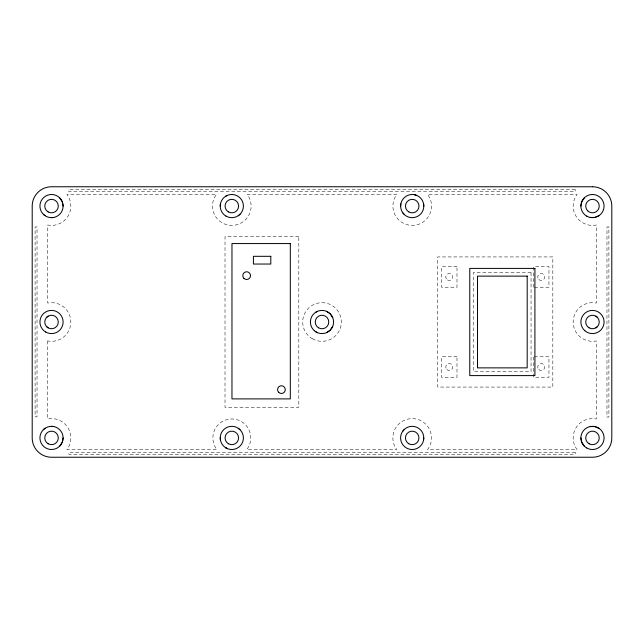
<?xml version="1.0" encoding="UTF-8"?>
<svg xmlns="http://www.w3.org/2000/svg" width="644" height="644" viewBox="0 0 644 644"><rect width="100%" height="100%" fill="white"/><g stroke="black" fill="none" stroke-linecap="round" stroke-linejoin="round"><path stroke-width="0.48" stroke-dasharray="3.22 2.42" d="M534.488 287.224L548.954 287.224L548.954 266.745L533.53 266.745L533.53 287.224M534.383 356.776L548.954 356.776L548.954 377.255L533.409 377.255L533.409 356.776M47.753 340.95L47.753 418.97A19.32 19.32 0 0 1 67.588 448.651L66.879 449.512L216.931 449.512L216.062 448.449A18.95 18.95 0 0 1 219.322 423.671A18.95 18.95 0 0 1 244.309 423.671A18.95 18.95 0 0 1 247.57 448.449L246.692 449.512L396.825 449.512L396.124 448.651A19.32 19.32 0 0 1 399.449 423.398A19.32 19.32 0 0 1 424.927 423.398A19.32 19.32 0 0 1 428.252 448.651L427.544 449.512L577.121 449.512L576.412 448.651A19.32 19.32 0 0 1 596.247 418.97L596.247 340.95A19.32 19.32 0 0 1 573.16 322A19.32 19.32 0 0 1 596.247 303.05L596.247 225.03A19.32 19.32 0 0 1 576.412 195.349L577.121 194.488L427.592 194.488L428.244 195.285A19.32 19.32 0 0 1 425.024 220.554A19.32 19.32 0 0 1 399.546 220.659A19.32 19.32 0 0 1 396.116 195.414L396.865 194.488L247.175 194.488L247.876 195.349A19.32 19.32 0 0 1 244.551 220.602A19.32 19.32 0 0 1 219.073 220.602A19.32 19.32 0 0 1 215.748 195.349L216.456 194.488L66.879 194.488L67.588 195.349A19.32 19.32 0 0 1 47.753 225.03L47.753 303.05A19.32 19.32 0 0 1 70.84 322A19.32 19.32 0 0 1 47.753 340.95M575.189 189.658L68.811 189.658L68.811 191.59L575.189 191.59L575.189 189.658M37.03 226.962L35.098 226.962L35.098 416.837L37.03 416.837L37.03 226.962M608.902 226.962L606.97 226.962L606.97 417.038L608.902 417.038L608.902 226.962M298.816 236.606L225.014 236.606L225.014 407.394L298.816 407.394L298.816 236.606M552.818 256.932L437.67 256.932L437.67 387.068L552.818 387.068L552.818 256.932M456.99 266.745L441.534 266.745L441.534 287.224L456.99 287.224L456.99 266.745M531.05 272.267L473.638 272.267L473.638 371.733L531.05 371.733L531.05 272.267M456.99 356.776L441.534 356.776L441.534 377.255L456.99 377.255L456.99 356.776M575.189 452.41L68.811 452.41L68.811 454.342L575.189 454.342L575.189 452.41M312.34 338.728A19.32 19.32 0 0 0 341.32 322A19.32 19.32 0 0 0 312.34 305.272A19.32 19.32 0 0 0 312.34 338.728M538.762 279.44A3.478 3.478 0 0 0 544.582 277.886A3.478 3.478 0 0 0 540.324 273.628A3.478 3.478 0 0 0 538.762 279.44M538.762 369.471A3.478 3.478 0 0 0 544.582 367.917A3.478 3.478 0 0 0 540.324 363.659A3.478 3.478 0 0 0 538.762 369.471M447.524 279.995A3.478 3.478 0 0 0 452.74 276.984A3.478 3.478 0 0 0 447.524 273.974A3.478 3.478 0 0 0 447.524 279.995M446.799 369.471A3.478 3.478 0 0 0 452.619 367.917A3.478 3.478 0 0 0 448.361 363.659A3.478 3.478 0 0 0 446.799 369.471"/><path stroke-width="0.97" d="M63.112 437.92A11.592 11.592 0 0 1 45.724 447.958A11.592 11.592 0 0 1 45.724 427.882A11.592 11.592 0 0 1 63.112 437.92L62.227 442.356L59.715 446.115M220.224 206.08L220.441 203.818M400.632 206.08L400.858 203.818M423.559 440.182A11.592 11.592 0 0 0 408.457 426.94A11.592 11.592 0 0 0 404.545 446.638A11.592 11.592 0 0 0 423.559 440.182L423.776 437.92M580.888 206.08L581.774 201.644L584.285 197.885M332.707 326.436L330.195 330.195L326.436 332.707M402.548 431.48L403.989 429.725M238.256 215.716L240.011 214.275M43.325 429.725L45.08 428.284M46.738 317.218L48.139 316.148A6.762 6.762 0 0 1 58.282 322A6.762 6.762 0 0 1 48.139 327.852L46.738 326.782M595.861 327.852L597.262 326.782M225.376 196.444L227.38 195.374M315.56 312.364L317.564 311.293M598.92 215.716L594.742 217.447L590.218 217.447M51.52 217.672L53.782 217.447M590.218 426.553L594.742 426.553L598.92 428.284M51.52 426.328L53.782 426.553M414.486 194.713L416.66 195.374M326.436 311.293L330.195 313.805L332.707 317.564M315.56 331.636L317.564 332.707M225.376 447.556L227.38 448.626M595.861 316.148L597.262 317.218M43.325 214.275L45.08 215.716M238.256 428.284L240.011 429.725M402.589 212.52L404.029 214.275M584.285 446.115L581.774 442.356L580.888 437.92M59.715 197.885L62.227 201.644L63.112 206.08A11.592 11.592 0 0 1 45.724 216.118A11.592 11.592 0 0 1 45.724 196.042A11.592 11.592 0 0 1 63.112 206.08M423.591 203.818L423.816 206.08A11.592 11.592 0 0 1 406.428 216.118A11.592 11.592 0 0 1 406.428 196.042A11.592 11.592 0 0 1 423.816 206.08M220.224 437.92L220.441 440.182M48.139 327.852A6.762 6.762 0 0 1 48.139 316.148M592.48 186.76L51.52 186.76A19.32 19.32 0 0 0 32.2 206.08L32.2 437.92A19.32 19.32 0 0 0 51.52 457.24L592.48 457.24A19.32 19.32 0 0 0 611.8 437.92L611.8 206.08A19.32 19.32 0 0 0 592.48 186.76M290.315 243.561L231.969 243.561L231.969 398.894L290.315 398.894L290.315 243.561M270.802 256.312L253.414 256.312L253.414 264.04L270.802 264.04L270.802 256.312M534.914 268.403L469.774 268.403L469.774 375.597L534.914 375.597L534.914 268.403M527.186 276.131L477.502 276.131L477.502 367.869L527.186 367.869L527.186 276.131M48.139 211.932A6.762 6.762 0 0 0 58.282 206.08A6.762 6.762 0 0 0 48.139 200.228A6.762 6.762 0 0 0 48.139 211.932M48.139 443.772A6.762 6.762 0 0 0 58.282 437.92A6.762 6.762 0 0 0 48.139 432.068A6.762 6.762 0 0 0 48.139 443.772M228.435 211.932A6.762 6.762 0 0 0 238.578 206.08A6.762 6.762 0 0 0 228.435 200.228A6.762 6.762 0 0 0 228.435 211.932M228.435 443.772A6.762 6.762 0 0 0 238.578 437.92A6.762 6.762 0 0 0 228.435 432.068A6.762 6.762 0 0 0 228.435 443.772M408.843 211.932A6.762 6.762 0 0 0 418.986 206.08A6.762 6.762 0 0 0 408.843 200.228A6.762 6.762 0 0 0 408.843 211.932M408.803 443.772A6.762 6.762 0 0 0 418.946 437.92A6.762 6.762 0 0 0 408.803 432.068A6.762 6.762 0 0 0 408.803 443.772M587.698 210.862A6.762 6.762 0 0 0 599.009 207.827A6.762 6.762 0 0 0 590.733 199.551A6.762 6.762 0 0 0 587.698 210.862M589.099 327.852A6.762 6.762 0 0 0 599.242 322A6.762 6.762 0 0 0 589.099 316.148A6.762 6.762 0 0 0 589.099 327.852M589.099 443.772A6.762 6.762 0 0 0 599.242 437.92A6.762 6.762 0 0 0 589.099 432.068A6.762 6.762 0 0 0 589.099 443.772M318.619 327.852A6.762 6.762 0 0 0 328.762 322A6.762 6.762 0 0 0 318.619 316.148A6.762 6.762 0 0 0 318.619 327.852M586.684 216.118A11.592 11.592 0 0 0 604.072 206.08A11.592 11.592 0 0 0 586.684 196.042A11.592 11.592 0 0 0 586.684 216.118M584.841 330.718A11.592 11.592 0 0 0 603.847 324.262A11.592 11.592 0 0 0 588.753 311.02A11.592 11.592 0 0 0 584.841 330.718M586.684 447.958A11.592 11.592 0 0 0 604.072 437.92A11.592 11.592 0 0 0 586.684 427.882A11.592 11.592 0 0 0 586.684 447.958M314.361 330.718A11.592 11.592 0 0 0 333.367 324.262A11.592 11.592 0 0 0 318.273 311.02A11.592 11.592 0 0 0 314.361 330.718M226.02 216.118A11.592 11.592 0 0 0 243.408 206.08A11.592 11.592 0 0 0 226.02 196.042A11.592 11.592 0 0 0 226.02 216.118M226.02 447.958A11.592 11.592 0 0 0 243.408 437.92A11.592 11.592 0 0 0 226.02 427.882A11.592 11.592 0 0 0 226.02 447.958M45.724 332.038A11.592 11.592 0 0 0 63.112 322A11.592 11.592 0 0 0 45.724 311.962A11.592 11.592 0 0 0 45.724 332.038M278.699 392.349A3.864 3.864 0 0 0 285.163 390.618A3.864 3.864 0 0 0 280.43 385.885A3.864 3.864 0 0 0 278.699 392.349M243.923 278.361A3.864 3.864 0 0 0 250.387 276.63A3.864 3.864 0 0 0 245.654 271.897A3.864 3.864 0 0 0 243.923 278.361"/></g></svg>
